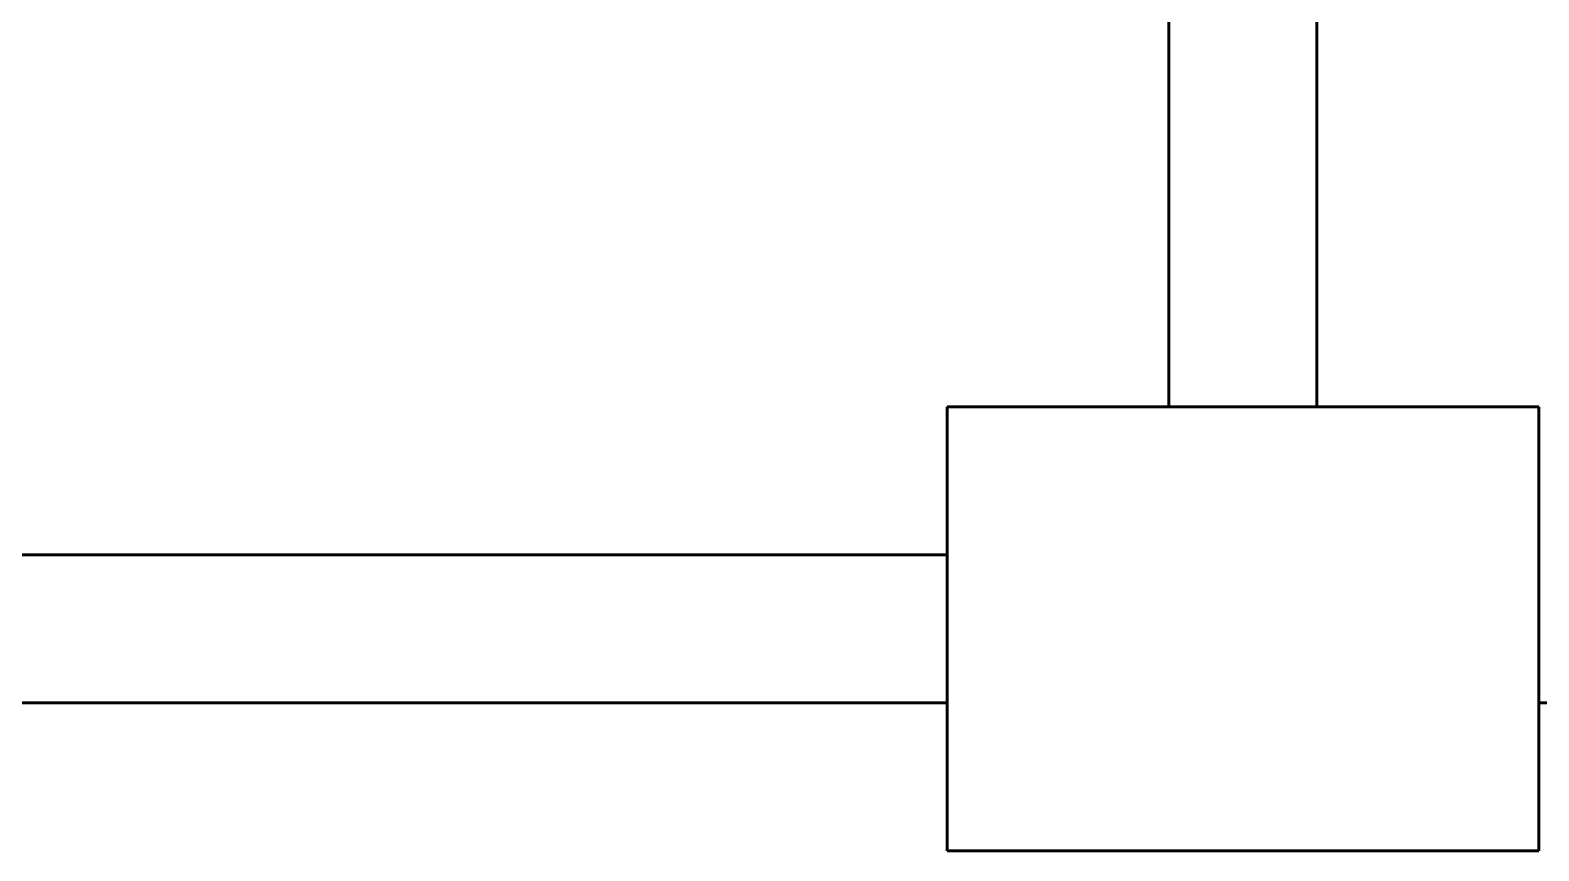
# Model space of a CAD drawing. Extents: x 0 to 297, y 0 to 292.
# Drawn here: x 191.54 to 196.64, y 68.02 to 70.79 of the extents above; entities that cross this region are included whole.
import ezdxf

# ---------------------------------------------------------------- set-up
doc = ezdxf.new("R2010")
doc.units = 0
doc.header["$MEASUREMENT"] = 0
doc.linetypes.add('K5LT_BASIC', pattern=[0])
doc.layers.add('Системный слой', color=7, linetype='Continuous')

# ---------------------------------------------------------------- blocks, each defined once
blk = doc.blocks.new('*U')
at = {"layer": 'Системный слой', "linetype": 'K5LT_BASIC', "lineweight": 60}
for p, q in [((196.642, 69.5189), (194.642, 69.5189)), ((194.642, 69.5189), (194.642, 68.0189)), ((196.642, 69.5189), (194.642, 69.5189)), ((194.642, 69.5189), (194.642, 68.0189)), ((196.642, 69.5189), (194.642, 69.5189)), ((194.642, 69.5189), (194.642, 68.0189)), ((196.642, 69.5189), (194.642, 69.5189)), ((194.642, 69.5189), (194.642, 68.0189)), ((196.642, 68.0189), (196.642, 69.5189)), ((196.642, 68.0189), (196.642, 69.5189)), ((196.642, 68.0189), (196.642, 69.5189)), ((196.642, 68.0189), (196.642, 69.5189)), ((194.642, 68.0189), (196.642, 68.0189)), ((194.642, 68.0189), (196.642, 68.0189)), ((194.642, 68.0189), (196.642, 68.0189)), ((194.642, 68.0189), (196.642, 68.0189))]:
    blk.add_line(p, q, dxfattribs=at)

msp = doc.modelspace()

# ---------------------------------------------------------------- linework, layer by layer
at = {"layer": 'Системный слой', "linetype": 'K5LT_BASIC', "lineweight": 60}
for p, q in [((195.3918, 69.5189), (195.3918, 89.5189)), ((195.8918, 69.5186), (195.8918, 89.5189)), ((195.3918, 82.5186), (195.3918, 69.5189)), ((195.8918, 69.5186), (195.8918, 82.5186)), ((196.642, 69.5189), (194.642, 69.5189)), ((194.642, 68.0189), (194.642, 69.5189)), ((194.642, 69.5189), (194.642, 68.0189)), ((194.642, 69.5189), (196.642, 69.5189)), ((196.642, 69.5189), (194.642, 69.5189)), ((194.642, 68.0189), (194.642, 69.5189)), ((194.642, 69.5189), (194.642, 68.0189)), ((194.642, 69.5189), (196.642, 69.5189)), ((194.642, 69.5189), (194.642, 68.0189)), ((194.642, 69.5189), (196.642, 69.5189)), ((196.642, 69.5189), (194.642, 69.5189)), ((194.642, 68.0189), (194.642, 69.5189)), ((194.642, 69.5189), (194.642, 68.0189)), ((194.642, 69.5189), (196.642, 69.5189)), ((194.642, 69.5189), (194.642, 68.0189)), ((194.642, 69.5189), (196.642, 69.5189)), ((196.642, 69.5189), (196.642, 68.0189)), ((196.642, 69.5189), (196.642, 68.0189)), ((196.642, 69.5189), (196.642, 68.0189)), ((196.642, 69.5189), (196.642, 68.0189)), ((196.642, 69.5189), (196.642, 68.0189)), ((196.642, 69.5189), (196.642, 68.0189)), ((196.642, 69.5189), (196.642, 68.0189)), ((196.642, 69.5189), (196.642, 68.0189)), ((196.642, 69.5189), (196.642, 68.0189)), ((196.642, 69.5189), (196.642, 68.0189)), ((196.642, 69.5189), (196.642, 68.0189)), ((188.6422, 69.019), (194.6422, 69.019)), ((194.642, 68.5189), (188.642, 68.5189)), ((202.642, 68.5189), (196.642, 68.5189)), ((196.642, 68.0189), (194.642, 68.0189)), ((194.642, 68.0189), (196.642, 68.0189)), ((196.642, 68.0189), (194.642, 68.0189)), ((196.642, 68.0189), (194.642, 68.0189)), ((194.642, 68.0189), (196.642, 68.0189)), ((196.642, 68.0189), (194.642, 68.0189)), ((194.642, 68.0189), (196.642, 68.0189)), ((196.642, 68.0189), (194.642, 68.0189)), ((194.642, 68.0189), (196.642, 68.0189)), ((196.642, 68.0189), (194.642, 68.0189)), ((194.642, 68.0189), (196.642, 68.0189)), ((195.892, 68.0189), (195.142, 68.0189)), ((195.892, 68.0189), (195.142, 68.0189)), ((195.892, 68.0189), (195.142, 68.0189)), ((195.892, 68.0189), (195.142, 68.0189)), ((195.892, 68.0189), (195.142, 68.0189))]:
    msp.add_line(p, q, dxfattribs=at)

# ---------------------------------------------------------------- block references
at = {"layer": 'Системный слой'}
msp.add_blockref('*U', (0, 0), dxfattribs=at)
msp.add_blockref('*U', (0, 0), dxfattribs=at)
msp.add_blockref('*U', (0, 0), dxfattribs=at)
msp.add_blockref('*U', (0, 0), dxfattribs=at)
msp.add_blockref('*U', (0, 0), dxfattribs=at)
msp.add_blockref('*U', (0, 0), dxfattribs=at)
msp.add_blockref('*U', (0, 0), dxfattribs=at)
msp.add_blockref('*U', (0, 0), dxfattribs=at)
msp.add_blockref('*U', (0, 0), dxfattribs=at)
msp.add_blockref('*U', (0, 0), dxfattribs=at)
msp.add_blockref('*U', (0, 0), dxfattribs=at)
msp.add_blockref('*U', (0, 0), dxfattribs=at)
msp.add_blockref('*U', (0, 0), dxfattribs=at)
msp.add_blockref('*U', (0, 0), dxfattribs=at)
msp.add_blockref('*U', (0, 0), dxfattribs=at)
msp.add_blockref('*U', (0, 0), dxfattribs=at)
msp.add_blockref('*U', (0, 0), dxfattribs=at)
msp.add_blockref('*U', (0, 0), dxfattribs=at)
msp.add_blockref('*U', (0, 0), dxfattribs=at)
msp.add_blockref('*U', (0, 0), dxfattribs=at)
msp.add_blockref('*U', (0, 0), dxfattribs=at)
msp.add_blockref('*U', (0, 0), dxfattribs=at)
msp.add_blockref('*U', (0, 0), dxfattribs=at)
msp.add_blockref('*U', (0, 0), dxfattribs=at)
msp.add_blockref('*U', (0, 0), dxfattribs=at)
msp.add_blockref('*U', (0, 0), dxfattribs=at)
msp.add_blockref('*U', (0, 0), dxfattribs=at)
msp.add_blockref('*U', (0, 0), dxfattribs=at)
msp.add_blockref('*U', (0, 0), dxfattribs=at)
msp.add_blockref('*U', (0, 0), dxfattribs=at)
msp.add_blockref('*U', (0, 0), dxfattribs=at)
msp.add_blockref('*U', (0, 0), dxfattribs=at)
msp.add_blockref('*U', (0, 0), dxfattribs=at)
msp.add_blockref('*U', (0, 0), dxfattribs=at)
msp.add_blockref('*U', (0, 0), dxfattribs=at)
msp.add_blockref('*U', (0, 0), dxfattribs=at)
msp.add_blockref('*U', (0, 0), dxfattribs=at)
msp.add_blockref('*U', (0, 0), dxfattribs=at)
msp.add_blockref('*U', (0, 0), dxfattribs=at)
msp.add_blockref('*U', (0, 0), dxfattribs=at)
msp.add_blockref('*U', (0, 0), dxfattribs=at)
msp.add_blockref('*U', (0, 0), dxfattribs=at)
msp.add_blockref('*U', (0, 0), dxfattribs=at)
msp.add_blockref('*U', (0, 0), dxfattribs=at)
msp.add_blockref('*U', (0, 0), dxfattribs=at)
msp.add_blockref('*U', (0, 0), dxfattribs=at)
msp.add_blockref('*U', (0, 0), dxfattribs=at)
msp.add_blockref('*U', (0, 0), dxfattribs=at)
msp.add_blockref('*U', (0, 0), dxfattribs=at)
msp.add_blockref('*U', (0, 0), dxfattribs=at)
msp.add_blockref('*U', (0, 0), dxfattribs=at)
msp.add_blockref('*U', (0, 0), dxfattribs=at)
msp.add_blockref('*U', (0, 0), dxfattribs=at)
msp.add_blockref('*U', (0, 0), dxfattribs=at)
msp.add_blockref('*U', (0, 0), dxfattribs=at)
msp.add_blockref('*U', (0, 0), dxfattribs=at)
msp.add_blockref('*U', (0, 0), dxfattribs=at)
msp.add_blockref('*U', (0, 0), dxfattribs=at)
msp.add_blockref('*U', (0, 0), dxfattribs=at)
msp.add_blockref('*U', (0, 0), dxfattribs=at)
msp.add_blockref('*U', (0, 0), dxfattribs=at)
msp.add_blockref('*U', (0, 0), dxfattribs=at)
msp.add_blockref('*U', (0, 0), dxfattribs=at)
msp.add_blockref('*U', (0, 0), dxfattribs=at)
msp.add_blockref('*U', (0, 0), dxfattribs=at)
msp.add_blockref('*U', (0, 0), dxfattribs=at)
msp.add_blockref('*U', (0, 0), dxfattribs=at)
msp.add_blockref('*U', (0, 0), dxfattribs=at)
msp.add_blockref('*U', (0, 0), dxfattribs=at)
msp.add_blockref('*U', (0, 0), dxfattribs=at)
msp.add_blockref('*U', (0, 0), dxfattribs=at)
msp.add_blockref('*U', (0, 0), dxfattribs=at)
msp.add_blockref('*U', (0, 0), dxfattribs=at)
msp.add_blockref('*U', (0, 0), dxfattribs=at)
msp.add_blockref('*U', (0, 0), dxfattribs=at)
msp.add_blockref('*U', (0, 0), dxfattribs=at)
msp.add_blockref('*U', (0, 0), dxfattribs=at)
msp.add_blockref('*U', (0, 0), dxfattribs=at)
msp.add_blockref('*U', (0, 0), dxfattribs=at)
msp.add_blockref('*U', (0, 0), dxfattribs=at)
msp.add_blockref('*U', (0, 0), dxfattribs=at)
msp.add_blockref('*U', (0, 0), dxfattribs=at)
msp.add_blockref('*U', (0, 0), dxfattribs=at)
msp.add_blockref('*U', (0, 0), dxfattribs=at)
msp.add_blockref('*U', (0, 0), dxfattribs=at)
msp.add_blockref('*U', (0, 0), dxfattribs=at)
msp.add_blockref('*U', (0, 0), dxfattribs=at)
msp.add_blockref('*U', (0, 0), dxfattribs=at)
msp.add_blockref('*U', (0, 0), dxfattribs=at)
msp.add_blockref('*U', (0, 0), dxfattribs=at)
msp.add_blockref('*U', (0, 0), dxfattribs=at)
msp.add_blockref('*U', (0, 0), dxfattribs=at)
msp.add_blockref('*U', (0, 0), dxfattribs=at)
msp.add_blockref('*U', (0, 0), dxfattribs=at)
msp.add_blockref('*U', (0, 0), dxfattribs=at)
msp.add_blockref('*U', (0, 0), dxfattribs=at)
msp.add_blockref('*U', (0, 0), dxfattribs=at)
msp.add_blockref('*U', (0, 0), dxfattribs=at)
msp.add_blockref('*U', (0, 0), dxfattribs=at)
msp.add_blockref('*U', (0, 0), dxfattribs=at)
msp.add_blockref('*U', (0, 0), dxfattribs=at)
msp.add_blockref('*U', (0, 0), dxfattribs=at)
msp.add_blockref('*U', (0, 0), dxfattribs=at)
msp.add_blockref('*U', (0, 0), dxfattribs=at)
msp.add_blockref('*U', (0, 0), dxfattribs=at)
msp.add_blockref('*U', (0, 0), dxfattribs=at)
msp.add_blockref('*U', (0, 0), dxfattribs=at)
msp.add_blockref('*U', (0, 0), dxfattribs=at)
msp.add_blockref('*U', (0, 0), dxfattribs=at)
msp.add_blockref('*U', (0, 0), dxfattribs=at)
msp.add_blockref('*U', (0, 0), dxfattribs=at)
msp.add_blockref('*U', (0, 0), dxfattribs=at)
msp.add_blockref('*U', (0, 0), dxfattribs=at)
msp.add_blockref('*U', (0, 0), dxfattribs=at)
msp.add_blockref('*U', (0, 0), dxfattribs=at)
msp.add_blockref('*U', (0, 0), dxfattribs=at)
msp.add_blockref('*U', (0, 0), dxfattribs=at)
msp.add_blockref('*U', (0, 0), dxfattribs=at)
msp.add_blockref('*U', (0, 0), dxfattribs=at)
msp.add_blockref('*U', (0, 0), dxfattribs=at)
msp.add_blockref('*U', (0, 0), dxfattribs=at)
msp.add_blockref('*U', (0, 0), dxfattribs=at)
msp.add_blockref('*U', (0, 0), dxfattribs=at)
msp.add_blockref('*U', (0, 0), dxfattribs=at)
msp.add_blockref('*U', (0, 0), dxfattribs=at)
msp.add_blockref('*U', (0, 0), dxfattribs=at)
msp.add_blockref('*U', (0, 0), dxfattribs=at)
msp.add_blockref('*U', (0, 0), dxfattribs=at)
msp.add_blockref('*U', (0, 0), dxfattribs=at)
msp.add_blockref('*U', (0, 0), dxfattribs=at)
msp.add_blockref('*U', (0, 0), dxfattribs=at)
msp.add_blockref('*U', (0, 0), dxfattribs=at)
msp.add_blockref('*U', (0, 0), dxfattribs=at)
msp.add_blockref('*U', (0, 0), dxfattribs=at)
msp.add_blockref('*U', (0, 0), dxfattribs=at)
msp.add_blockref('*U', (0, 0), dxfattribs=at)
msp.add_blockref('*U', (0, 0), dxfattribs=at)
msp.add_blockref('*U', (0, 0), dxfattribs=at)
msp.add_blockref('*U', (0, 0), dxfattribs=at)
msp.add_blockref('*U', (0, 0), dxfattribs=at)
msp.add_blockref('*U', (0, 0), dxfattribs=at)
msp.add_blockref('*U', (0, 0), dxfattribs=at)
msp.add_blockref('*U', (0, 0), dxfattribs=at)
msp.add_blockref('*U', (0, 0), dxfattribs=at)
msp.add_blockref('*U', (0, 0), dxfattribs=at)
msp.add_blockref('*U', (0, 0), dxfattribs=at)
msp.add_blockref('*U', (0, 0), dxfattribs=at)
msp.add_blockref('*U', (0, 0), dxfattribs=at)
msp.add_blockref('*U', (0, 0), dxfattribs=at)
msp.add_blockref('*U', (0, 0), dxfattribs=at)
msp.add_blockref('*U', (0, 0), dxfattribs=at)
msp.add_blockref('*U', (0, 0), dxfattribs=at)
msp.add_blockref('*U', (0, 0), dxfattribs=at)
msp.add_blockref('*U', (0, 0), dxfattribs=at)
msp.add_blockref('*U', (0, 0), dxfattribs=at)
msp.add_blockref('*U', (0, 0), dxfattribs=at)
msp.add_blockref('*U', (0, 0), dxfattribs=at)
msp.add_blockref('*U', (0, 0), dxfattribs=at)
msp.add_blockref('*U', (0, 0), dxfattribs=at)
msp.add_blockref('*U', (0, 0), dxfattribs=at)
msp.add_blockref('*U', (0, 0), dxfattribs=at)
msp.add_blockref('*U', (0, 0), dxfattribs=at)
msp.add_blockref('*U', (0, 0), dxfattribs=at)
msp.add_blockref('*U', (0, 0), dxfattribs=at)
msp.add_blockref('*U', (0, 0), dxfattribs=at)
msp.add_blockref('*U', (0, 0), dxfattribs=at)
msp.add_blockref('*U', (0, 0), dxfattribs=at)
msp.add_blockref('*U', (0, 0), dxfattribs=at)
msp.add_blockref('*U', (0, 0), dxfattribs=at)
msp.add_blockref('*U', (0, 0), dxfattribs=at)
msp.add_blockref('*U', (0, 0), dxfattribs=at)
msp.add_blockref('*U', (0, 0), dxfattribs=at)
msp.add_blockref('*U', (0, 0), dxfattribs=at)
msp.add_blockref('*U', (0, 0), dxfattribs=at)
msp.add_blockref('*U', (0, 0), dxfattribs=at)
msp.add_blockref('*U', (0, 0), dxfattribs=at)
msp.add_blockref('*U', (0, 0), dxfattribs=at)
msp.add_blockref('*U', (0, 0), dxfattribs=at)
msp.add_blockref('*U', (0, 0), dxfattribs=at)
msp.add_blockref('*U', (0, 0), dxfattribs=at)
msp.add_blockref('*U', (0, 0), dxfattribs=at)
msp.add_blockref('*U', (0, 0), dxfattribs=at)
msp.add_blockref('*U', (0, 0), dxfattribs=at)
msp.add_blockref('*U', (0, 0), dxfattribs=at)
msp.add_blockref('*U', (0, 0), dxfattribs=at)
msp.add_blockref('*U', (0, 0), dxfattribs=at)
msp.add_blockref('*U', (0, 0), dxfattribs=at)
msp.add_blockref('*U', (0, 0), dxfattribs=at)
msp.add_blockref('*U', (0, 0), dxfattribs=at)
msp.add_blockref('*U', (0, 0), dxfattribs=at)
msp.add_blockref('*U', (0, 0), dxfattribs=at)
msp.add_blockref('*U', (0, 0), dxfattribs=at)
msp.add_blockref('*U', (0, 0), dxfattribs=at)
msp.add_blockref('*U', (0, 0), dxfattribs=at)
msp.add_blockref('*U', (0, 0), dxfattribs=at)
msp.add_blockref('*U', (0, 0), dxfattribs=at)
msp.add_blockref('*U', (0, 0), dxfattribs=at)
msp.add_blockref('*U', (0, 0), dxfattribs=at)
msp.add_blockref('*U', (0, 0), dxfattribs=at)
msp.add_blockref('*U', (0, 0), dxfattribs=at)
msp.add_blockref('*U', (0, 0), dxfattribs=at)
msp.add_blockref('*U', (0, 0), dxfattribs=at)
msp.add_blockref('*U', (0, 0), dxfattribs=at)
msp.add_blockref('*U', (0, 0), dxfattribs=at)
msp.add_blockref('*U', (0, 0), dxfattribs=at)
msp.add_blockref('*U', (0, 0), dxfattribs=at)
msp.add_blockref('*U', (0, 0), dxfattribs=at)
msp.add_blockref('*U', (0, 0), dxfattribs=at)
msp.add_blockref('*U', (0, 0), dxfattribs=at)
msp.add_blockref('*U', (0, 0), dxfattribs=at)
msp.add_blockref('*U', (0, 0), dxfattribs=at)
msp.add_blockref('*U', (0, 0), dxfattribs=at)
msp.add_blockref('*U', (0, 0), dxfattribs=at)
msp.add_blockref('*U', (0, 0), dxfattribs=at)
msp.add_blockref('*U', (0, 0), dxfattribs=at)
msp.add_blockref('*U', (0, 0), dxfattribs=at)
msp.add_blockref('*U', (0, 0), dxfattribs=at)
msp.add_blockref('*U', (0, 0), dxfattribs=at)
msp.add_blockref('*U', (0, 0), dxfattribs=at)
msp.add_blockref('*U', (0, 0), dxfattribs=at)
msp.add_blockref('*U', (0, 0), dxfattribs=at)
msp.add_blockref('*U', (0, 0), dxfattribs=at)
msp.add_blockref('*U', (0, 0), dxfattribs=at)
msp.add_blockref('*U', (0, 0), dxfattribs=at)
msp.add_blockref('*U', (0, 0), dxfattribs=at)
msp.add_blockref('*U', (0, 0), dxfattribs=at)
msp.add_blockref('*U', (0, 0), dxfattribs=at)
msp.add_blockref('*U', (0, 0), dxfattribs=at)
msp.add_blockref('*U', (0, 0), dxfattribs=at)
msp.add_blockref('*U', (0, 0), dxfattribs=at)
msp.add_blockref('*U', (0, 0), dxfattribs=at)
msp.add_blockref('*U', (0, 0), dxfattribs=at)
msp.add_blockref('*U', (0, 0), dxfattribs=at)
msp.add_blockref('*U', (0, 0), dxfattribs=at)
msp.add_blockref('*U', (0, 0), dxfattribs=at)
msp.add_blockref('*U', (0, 0), dxfattribs=at)
msp.add_blockref('*U', (0, 0), dxfattribs=at)
msp.add_blockref('*U', (0, 0), dxfattribs=at)
msp.add_blockref('*U', (0, 0), dxfattribs=at)
msp.add_blockref('*U', (0, 0), dxfattribs=at)
msp.add_blockref('*U', (0, 0), dxfattribs=at)
msp.add_blockref('*U', (0, 0), dxfattribs=at)
msp.add_blockref('*U', (0, 0), dxfattribs=at)
msp.add_blockref('*U', (0, 0), dxfattribs=at)
msp.add_blockref('*U', (0, 0), dxfattribs=at)
msp.add_blockref('*U', (0, 0), dxfattribs=at)
msp.add_blockref('*U', (0, 0), dxfattribs=at)
msp.add_blockref('*U', (0, 0), dxfattribs=at)
msp.add_blockref('*U', (0, 0), dxfattribs=at)
msp.add_blockref('*U', (0, 0), dxfattribs=at)
msp.add_blockref('*U', (0, 0), dxfattribs=at)
msp.add_blockref('*U', (0, 0), dxfattribs=at)
msp.add_blockref('*U', (0, 0), dxfattribs=at)
msp.add_blockref('*U', (0, 0), dxfattribs=at)
msp.add_blockref('*U', (0, 0), dxfattribs=at)
msp.add_blockref('*U', (0, 0), dxfattribs=at)
msp.add_blockref('*U', (0, 0), dxfattribs=at)
msp.add_blockref('*U', (0, 0), dxfattribs=at)
msp.add_blockref('*U', (0, 0), dxfattribs=at)
msp.add_blockref('*U', (0, 0), dxfattribs=at)
msp.add_blockref('*U', (0, 0), dxfattribs=at)
msp.add_blockref('*U', (0, 0), dxfattribs=at)
msp.add_blockref('*U', (0, 0), dxfattribs=at)
msp.add_blockref('*U', (0, 0), dxfattribs=at)
msp.add_blockref('*U', (0, 0), dxfattribs=at)
msp.add_blockref('*U', (0, 0), dxfattribs=at)
msp.add_blockref('*U', (0, 0), dxfattribs=at)
msp.add_blockref('*U', (0, 0), dxfattribs=at)
msp.add_blockref('*U', (0, 0), dxfattribs=at)
msp.add_blockref('*U', (0, 0), dxfattribs=at)
msp.add_blockref('*U', (0, 0), dxfattribs=at)
msp.add_blockref('*U', (0, 0), dxfattribs=at)
msp.add_blockref('*U', (0, 0), dxfattribs=at)
msp.add_blockref('*U', (0, 0), dxfattribs=at)
msp.add_blockref('*U', (0, 0), dxfattribs=at)
msp.add_blockref('*U', (0, 0), dxfattribs=at)
msp.add_blockref('*U', (0, 0), dxfattribs=at)
msp.add_blockref('*U', (0, 0), dxfattribs=at)
msp.add_blockref('*U', (0, 0), dxfattribs=at)
msp.add_blockref('*U', (0, 0), dxfattribs=at)
msp.add_blockref('*U', (0, 0), dxfattribs=at)
msp.add_blockref('*U', (0, 0), dxfattribs=at)
msp.add_blockref('*U', (0, 0), dxfattribs=at)
msp.add_blockref('*U', (0, 0), dxfattribs=at)
msp.add_blockref('*U', (0, 0), dxfattribs=at)
msp.add_blockref('*U', (0, 0), dxfattribs=at)
msp.add_blockref('*U', (0, 0), dxfattribs=at)
msp.add_blockref('*U', (0, 0), dxfattribs=at)
msp.add_blockref('*U', (0, 0), dxfattribs=at)
msp.add_blockref('*U', (0, 0), dxfattribs=at)
msp.add_blockref('*U', (0, 0), dxfattribs=at)
msp.add_blockref('*U', (0, 0), dxfattribs=at)
msp.add_blockref('*U', (0, 0), dxfattribs=at)
msp.add_blockref('*U', (0, 0), dxfattribs=at)
msp.add_blockref('*U', (0, 0), dxfattribs=at)
msp.add_blockref('*U', (0, 0), dxfattribs=at)
msp.add_blockref('*U', (0, 0), dxfattribs=at)
msp.add_blockref('*U', (0, 0), dxfattribs=at)
msp.add_blockref('*U', (0, 0), dxfattribs=at)
msp.add_blockref('*U', (0, 0), dxfattribs=at)
msp.add_blockref('*U', (0, 0), dxfattribs=at)
msp.add_blockref('*U', (0, 0), dxfattribs=at)
msp.add_blockref('*U', (0, 0), dxfattribs=at)
msp.add_blockref('*U', (0, 0), dxfattribs=at)
msp.add_blockref('*U', (0, 0), dxfattribs=at)
msp.add_blockref('*U', (0, 0), dxfattribs=at)
msp.add_blockref('*U', (0, 0), dxfattribs=at)
msp.add_blockref('*U', (0, 0), dxfattribs=at)
msp.add_blockref('*U', (0, 0), dxfattribs=at)
msp.add_blockref('*U', (0, 0), dxfattribs=at)
msp.add_blockref('*U', (0, 0), dxfattribs=at)
msp.add_blockref('*U', (0, 0), dxfattribs=at)
msp.add_blockref('*U', (0, 0), dxfattribs=at)
msp.add_blockref('*U', (0, 0), dxfattribs=at)
msp.add_blockref('*U', (0, 0), dxfattribs=at)
msp.add_blockref('*U', (0, 0), dxfattribs=at)
msp.add_blockref('*U', (0, 0), dxfattribs=at)
msp.add_blockref('*U', (0, 0), dxfattribs=at)
msp.add_blockref('*U', (0, 0), dxfattribs=at)
msp.add_blockref('*U', (0, 0), dxfattribs=at)
msp.add_blockref('*U', (0, 0), dxfattribs=at)
msp.add_blockref('*U', (0, 0), dxfattribs=at)
msp.add_blockref('*U', (0, 0), dxfattribs=at)
msp.add_blockref('*U', (0, 0), dxfattribs=at)
msp.add_blockref('*U', (0, 0), dxfattribs=at)
msp.add_blockref('*U', (0, 0), dxfattribs=at)
msp.add_blockref('*U', (0, 0), dxfattribs=at)
msp.add_blockref('*U', (0, 0), dxfattribs=at)
msp.add_blockref('*U', (0, 0), dxfattribs=at)
msp.add_blockref('*U', (0, 0), dxfattribs=at)
msp.add_blockref('*U', (0, 0), dxfattribs=at)
msp.add_blockref('*U', (0, 0), dxfattribs=at)
msp.add_blockref('*U', (0, 0), dxfattribs=at)
msp.add_blockref('*U', (0, 0), dxfattribs=at)
msp.add_blockref('*U', (0, 0), dxfattribs=at)
msp.add_blockref('*U', (0, 0), dxfattribs=at)
msp.add_blockref('*U', (0, 0), dxfattribs=at)
msp.add_blockref('*U', (0, 0), dxfattribs=at)
msp.add_blockref('*U', (0, 0), dxfattribs=at)
msp.add_blockref('*U', (0, 0), dxfattribs=at)
msp.add_blockref('*U', (0, 0), dxfattribs=at)
msp.add_blockref('*U', (0, 0), dxfattribs=at)
msp.add_blockref('*U', (0, 0), dxfattribs=at)
msp.add_blockref('*U', (0, 0), dxfattribs=at)
msp.add_blockref('*U', (0, 0), dxfattribs=at)
msp.add_blockref('*U', (0, 0), dxfattribs=at)
msp.add_blockref('*U', (0, 0), dxfattribs=at)
msp.add_blockref('*U', (0, 0), dxfattribs=at)
msp.add_blockref('*U', (0, 0), dxfattribs=at)
msp.add_blockref('*U', (0, 0), dxfattribs=at)
msp.add_blockref('*U', (0, 0), dxfattribs=at)
msp.add_blockref('*U', (0, 0), dxfattribs=at)
msp.add_blockref('*U', (0, 0), dxfattribs=at)
msp.add_blockref('*U', (0, 0), dxfattribs=at)
msp.add_blockref('*U', (0, 0), dxfattribs=at)
msp.add_blockref('*U', (0, 0), dxfattribs=at)
msp.add_blockref('*U', (0, 0), dxfattribs=at)
msp.add_blockref('*U', (0, 0), dxfattribs=at)
msp.add_blockref('*U', (0, 0), dxfattribs=at)
msp.add_blockref('*U', (0, 0), dxfattribs=at)
msp.add_blockref('*U', (0, 0), dxfattribs=at)
msp.add_blockref('*U', (0, 0), dxfattribs=at)
msp.add_blockref('*U', (0, 0), dxfattribs=at)
msp.add_blockref('*U', (0, 0), dxfattribs=at)

doc.saveas('drawing.dxf')
